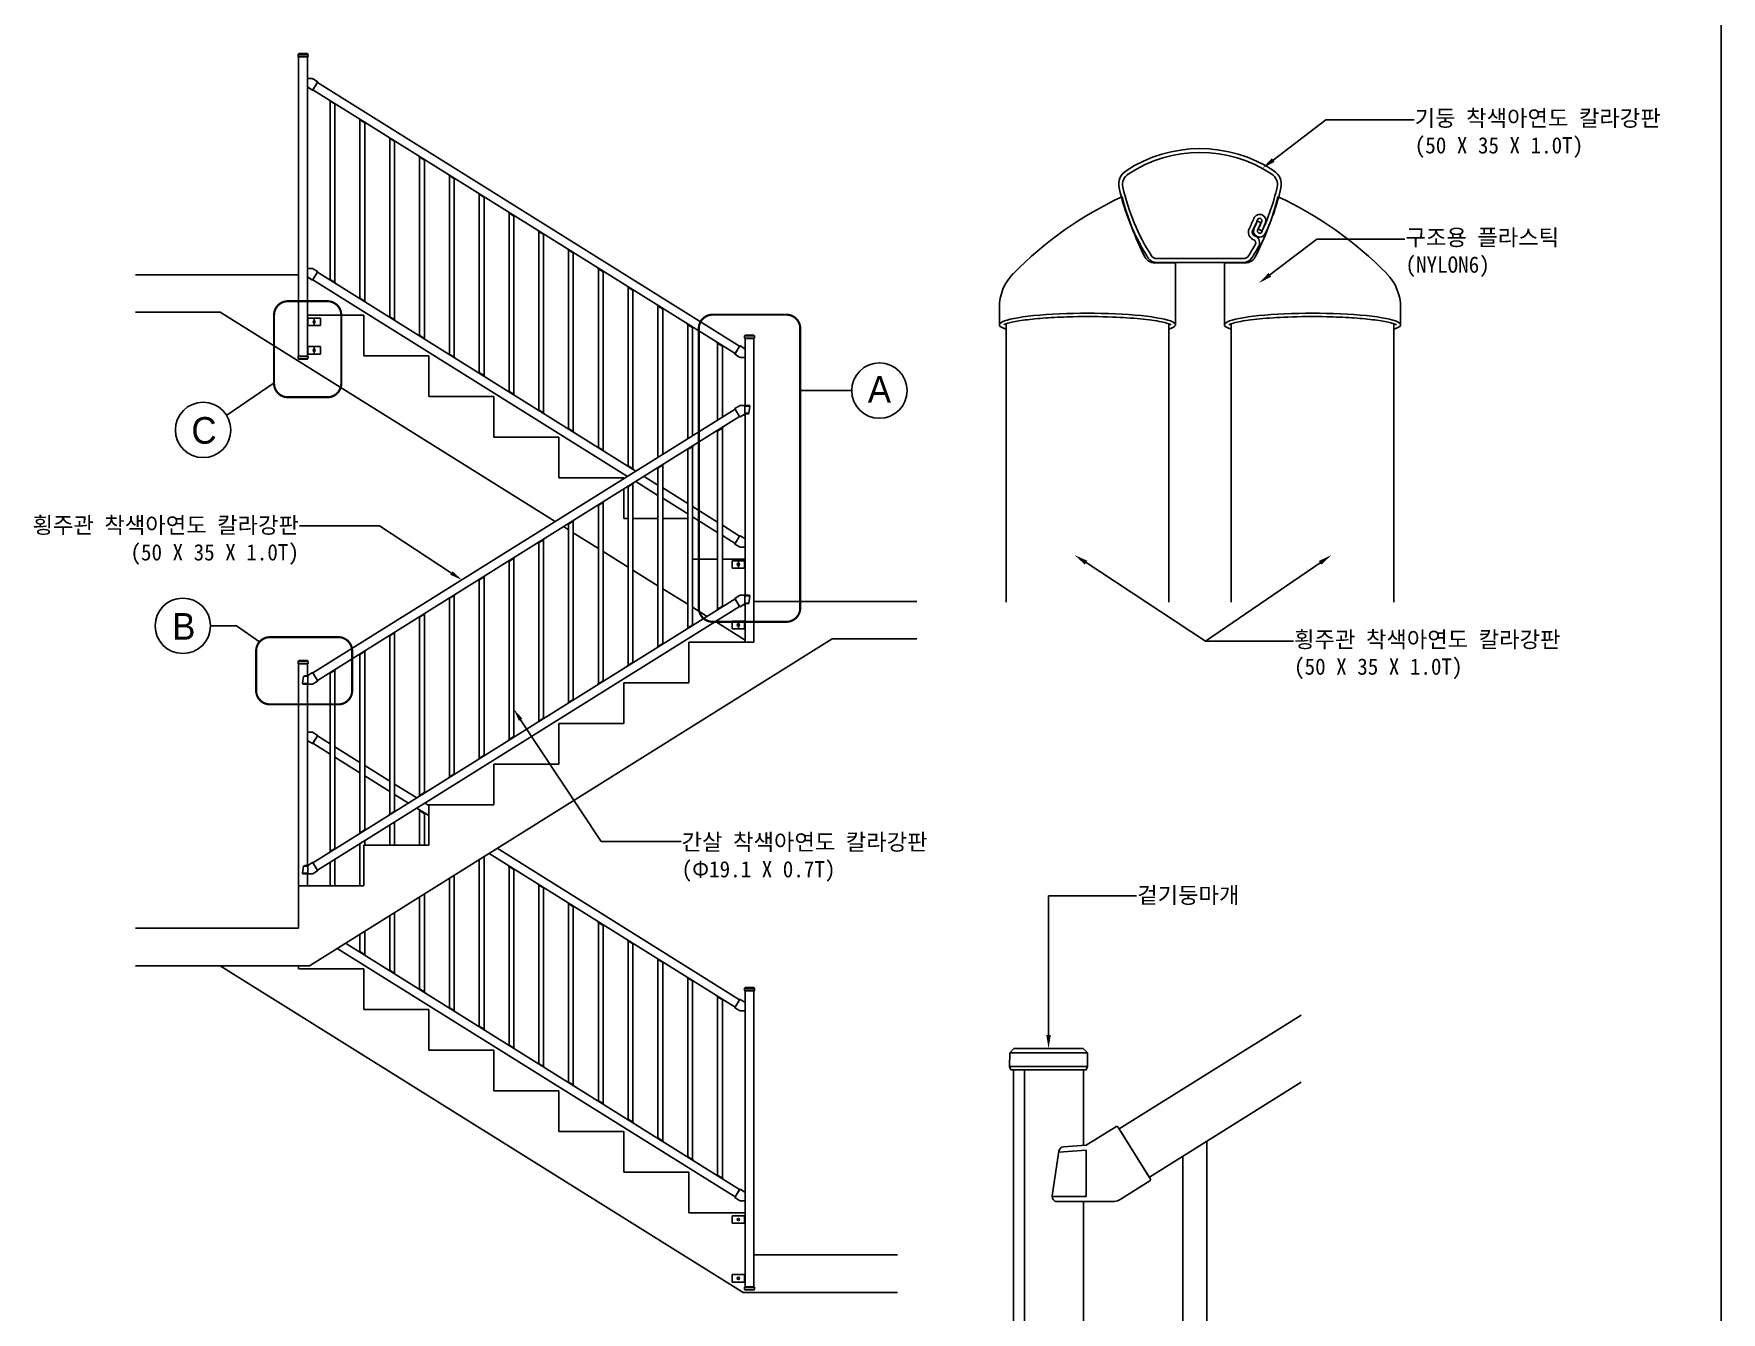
# Model space of a CAD drawing. Header units: millimetres. Extents: x 209 to 75467, y 6568 to 12199.
# Drawn here: x 71538 to 73091, y 7214 to 8391 of the extents above; entities that cross this region are included whole.
import ezdxf
from ezdxf.enums import TextEntityAlignment as Align

# ---------------------------------------------------------------- set-up
doc = ezdxf.new("R2010")
doc.units = ezdxf.units.MM
doc.header["$MEASUREMENT"] = 0
doc.linetypes.add('PHANTOM2', pattern=[1.25, 0.625, -0.125, 0.125, -0.125, 0.125, -0.125])
doc.layers.get('0').update_dxf_attribs({"linetype": 'CONTINUOUS'})
for name, color, linetype, lineweight in [('A-MKXS-LEAD', 7, 'CONTINUOUS', 25), ('A-MKXS-TEXT1', 3, 'CONTINUOUS', 25), ('A-XXXX-TABL', 7, 'CONTINUOUS', 25)]:
    doc.layers.add(name, color=color, linetype=linetype, lineweight=lineweight)
for name, color, linetype in [('DIM', 7, 'CONTINUOUS'), ('LAYER1', 7, 'CONTINUOUS'), ('Layer3', 3, 'CONTINUOUS'), ('LL', 6, 'CONTINUOUS')]:
    doc.layers.add(name, color=color, linetype=linetype)
doc.styles.add('돋움체', font='')
doc.styles.add('울릉도m', font='H2GTRM.TTF')
doc.styles.get('돋움체').set_extended_font_data('DotumChe')

msp = doc.modelspace()

# ---------------------------------------------------------------- linework, layer by layer
at = {"color": 153}
for p, q in [((71789.8, 8349.7), (71794.2, 8349.7)), ((71799.2, 8346.4), (71794.7, 8339.2)), ((71799.2, 8346.4), (71794.7, 8339.2)), ((71794.9, 8339.4), (71799.1, 8346.2)), ((71799.1, 8346.2), (71794.9, 8339.4)), ((71795, 8349.4), (71799.2, 8346.7)), ((71789.8, 8341.7), (71790.2, 8341.7)), ((71790.2, 8341.7), (71794.4, 8339.1)), ((71789.8, 8174.9), (71794.2, 8174.9)), ((71799.2, 8171.7), (71794.7, 8164.4)), ((71799.2, 8171.7), (71794.7, 8164.4)), ((71794.9, 8164.7), (71799.1, 8171.5)), ((71799.1, 8171.5), (71794.9, 8164.7)), ((71795, 8174.6), (71799.2, 8172)), ((72589.1, 8180.1), (72569.8, 8180.1)), ((72589.1, 8123.1), (72589.1, 8180.1)), ((72634, 8180.1), (72653.3, 8180.1)), ((72634, 8123.1), (72634, 8180.1)), ((71789.8, 8167), (71790.2, 8167)), ((71790.2, 8167), (71794.4, 8164.3)), ((72426.8, 8138.8), (72426.8, 8123.1)), ((72796.2, 8138.8), (72796.2, 8123.1)), ((72183.3, 8096.3), (72187.9, 8103.6)), ((72183.3, 8096.3), (72187.9, 8103.6)), ((72187.6, 8093.4), (72183.4, 8096)), ((72183.5, 8096.5), (72187.7, 8103.3)), ((72192.4, 8101), (72188.2, 8103.7)), ((72192.8, 8101), (72192.4, 8101)), ((72192.8, 8093.1), (72188.4, 8093.1)), ((72187.6, 8048.6), (72183.4, 8046)), ((72196.5, 8048.9), (72188.4, 8048.9)), ((72192.4, 8041.6), (72192.4, 8048.2)), ((72197.2, 8048.2), (72192.4, 8048.2)), ((72197.2, 8048.1), (72196.3, 8041.8)), ((72183.3, 8045.7), (72187.9, 8038.4)), ((72183.3, 8045.7), (72187.9, 8038.4)), ((72187.7, 8038.6), (72183.5, 8045.4)), ((72183.5, 8045.4), (72187.7, 8038.6)), ((72192.4, 8040.9), (72188.2, 8038.3)), ((72192.8, 8040.1), (72191.1, 8040.1)), ((72196.3, 8041.9), (72192.4, 8041.6)), ((72195.6, 8041.2), (72192.4, 8040.9)), ((72183.3, 7921.6), (72187.9, 7928.8)), ((72183.3, 7921.6), (72187.9, 7928.8)), ((72183.5, 7921.8), (72187.7, 7928.6)), ((72192.4, 7926.3), (72188.2, 7928.9)), ((72192.8, 7926.3), (72192.4, 7926.3)), ((72187.6, 7918.6), (72183.4, 7921.3)), ((72192.8, 7918.3), (72188.4, 7918.3)), ((72183.3, 7870.9), (72187.9, 7863.7)), ((72183.3, 7870.9), (72187.9, 7863.7)), ((72187.6, 7873.9), (72183.4, 7871.3)), ((72187.7, 7863.9), (72183.5, 7870.7)), ((72183.5, 7870.7), (72187.7, 7863.9)), ((72192.4, 7866.2), (72188.2, 7863.6)), ((72196.5, 7874.2), (72188.4, 7874.2)), ((72192.8, 7865.4), (72191.1, 7865.4)), ((72192.4, 7866.9), (72192.4, 7873.5)), ((72197.2, 7873.5), (72192.4, 7873.5)), ((72196.3, 7867.2), (72192.4, 7866.9)), ((72195.6, 7866.5), (72192.4, 7866.2)), ((72197.2, 7873.4), (72196.3, 7867)), ((71785.4, 7793.1), (71786.3, 7799.4)), ((71786.3, 7799.3), (71790.2, 7799.6)), ((71787, 7800), (71790.2, 7800.3)), ((71790.2, 7800.3), (71794.4, 7802.9)), ((71790.2, 7799.6), (71790.2, 7793)), ((71799.2, 7795.6), (71794.7, 7802.8)), ((71799.2, 7795.6), (71794.7, 7802.8)), ((71799.1, 7795.8), (71794.9, 7802.6)), ((71785.4, 7793), (71790.2, 7793)), ((71786.1, 7792.3), (71794.2, 7792.3)), ((71795, 7792.6), (71799.2, 7795.2)), ((71789.8, 7748.1), (71794.2, 7748.1)), ((71789.8, 7740.2), (71790.2, 7740.2)), ((71790.2, 7740.2), (71794.4, 7737.6)), ((71799.2, 7744.9), (71794.7, 7737.6)), ((71799.2, 7744.9), (71794.7, 7737.6)), ((71794.9, 7737.9), (71799.1, 7744.7)), ((71799.1, 7744.7), (71794.9, 7737.9)), ((71795, 7747.9), (71799.2, 7745.2)), ((71790.2, 7625.5), (71794.4, 7628.2)), ((71799.2, 7620.8), (71794.7, 7628.1)), ((71799.2, 7620.8), (71794.7, 7628.1)), ((71799.1, 7621.1), (71794.9, 7627.9)), ((71785.4, 7618.4), (71786.3, 7624.7)), ((71785.4, 7618.3), (71790.2, 7618.3)), ((71786.1, 7617.6), (71794.2, 7617.6)), ((71786.3, 7624.6), (71790.2, 7624.8)), ((71787, 7625.3), (71790.2, 7625.5)), ((71790.2, 7624.8), (71790.2, 7618.3)), ((71795, 7617.9), (71799.2, 7620.5)), ((72183.3, 7494.8), (72187.9, 7502)), ((72183.3, 7494.8), (72187.9, 7502)), ((72187.6, 7491.8), (72183.4, 7494.5)), ((72183.5, 7495), (72187.7, 7501.8)), ((72192.4, 7499.5), (72188.2, 7502.1)), ((72192.8, 7491.5), (72188.4, 7491.5)), ((72192.8, 7499.5), (72192.4, 7499.5)), ((72506.7, 7367.9), (72534.1, 7385)), ((72565.7, 7337.3), (72536.3, 7384.4)), ((72565.7, 7337.3), (72536.3, 7384.4)), ((72564.8, 7338.7), (72537.2, 7383)), ((72485.8, 7366.4), (72506.7, 7367.9)), ((72475.5, 7321.3), (72481.7, 7362.6)), ((72481.5, 7361.5), (72506.7, 7363.4)), ((72506.7, 7363.4), (72506.7, 7320.6)), ((72537.9, 7318), (72565.3, 7335.1)), ((72183.3, 7320.1), (72187.9, 7327.3)), ((72183.3, 7320.1), (72187.9, 7327.3)), ((72187.6, 7317.1), (72183.4, 7319.7)), ((72183.5, 7320.3), (72187.7, 7327.1)), ((72192.4, 7324.8), (72188.2, 7327.4)), ((72192.8, 7324.7), (72192.4, 7324.8)), ((72475.4, 7320.6), (72506.7, 7320.6)), ((72192.8, 7316.8), (72188.4, 7316.8)), ((72479.9, 7316.2), (72532.8, 7316.2))]:
    msp.add_line(p, q, dxfattribs=at)
at = {"color": 253}
for p, q in [((72433.2, 7867.8), (72433.2, 8124.1)), ((72582.9, 7867.8), (72582.9, 8124)), ((72640.1, 7867.8), (72640.1, 8124)), ((72790.1, 7867.8), (72790.1, 8124))]:
    msp.add_line(p, q, dxfattribs=at)
for points in [[(72664.3, 8218.5, -0.009674), (72661.3, 8211.9, 0.417838), (72664.1, 8204.3), (72664.1, 8204.3, 0.410599), (72671.6, 8207, 0.055861), (72686, 8249, 0.311158), (72679.6, 8264.8, 0.3), (72543.4, 8264.8, 0.311158), (72537, 8249, 0.088201), (72563.9, 8184.5, 0.25538), (72571.5, 8180.4), (72651.6, 8180.4, 0.25538), (72659.2, 8184.6, 0.015844), (72665.6, 8195.4, 0.43715), (72662.6, 8204.6), (72661.7, 8205, -0.421563), (72660, 8209.9, 0.014535), (72664.5, 8219.8, -0.423944), (72667.3, 8220.9, -0.404549), (72668.4, 8218.2, -0.010223), (72665.2, 8211, -0.010223)], [(72667.6, 8217.1, -0.009674), (72664.6, 8210.3, 0.417838), (72665.6, 8207.5, 0.410599), (72668.3, 8208.5, 0.055861), (72682.5, 8249.8, 0.311158), (72677.6, 8261.8, 0.3), (72545.4, 8261.8, 0.311158), (72540.5, 8249.8, 0.088201), (72566.9, 8186.5, 0.25538), (72571.5, 8184), (72651.6, 8184, 0.25538), (72656.1, 8186.5, 0.015844), (72662.5, 8197.2, 0.43715), (72661.1, 8201.3), (72660.2, 8201.7, -0.421563), (72656.8, 8211.4, 0.014535), (72661.2, 8221.2, -0.423944), (72668.8, 8224.2, -0.404549), (72671.7, 8216.8, -0.010223), (72668.5, 8209.5, -0.010223)]]:
    msp.add_lwpolyline(points, format="xyb")
at = {"linetype": 'PHANTOM2', "ltscale": 15, "const_width": 2}
for points in [[(71821, 8132), (71821, 8069.1, -0.414214), (71808.2, 8056.4), (71771.8, 8056.4, -0.414214), (71759.1, 8069.1), (71759.1, 8132, -0.414214), (71771.8, 8144.8), (71808.2, 8144.8, -0.414214)], [(72162.8, 7849.7), (72230.8, 7849.7, 0.414214), (72243.5, 7862.5), (72243.5, 8119.6, 0.414214), (72230.8, 8132.4), (72162.8, 8132.4, 0.414214), (72150.1, 8119.6), (72150.1, 7862.5, 0.414214)], [(71818.3, 7773.7), (71755.3, 7773.7, -0.414214), (71742.6, 7786.4), (71742.6, 7822.8, -0.414214), (71755.3, 7835.6), (71818.3, 7835.6, -0.414214), (71831, 7822.8), (71831, 7786.4, -0.414214)]]:
    msp.add_lwpolyline(points, format="xyb", close=True, dxfattribs=at)
at = {"color": 153}
for centre, radius, start, end in [((71793.5, 8346.4), 3.3, 62.6844, 77.2115), ((71799.1, 8346.6), 0.23, 328, 58), ((71794.5, 8339.3), 0.23, 238, 328), ((72685.7, 7928.7), 344.7, 115.0402, 135.5331), ((72793.8, 8305.3), 262, 194.1854, 207.1716), ((72429.3, 8305.3), 262, 332.8284, 345.8146), ((72537.4, 7928.7), 344.7, 44.4669, 64.9598), ((71793.5, 8171.7), 3.3, 62.6844, 77.2115), ((71799.1, 8171.8), 0.23, 328, 58), ((72569.8, 8190.3), 10.2, 207.1716, 270), ((72653.3, 8190.3), 10.2, 270, 332.8284), ((71794.5, 8164.5), 0.23, 238, 328), ((72471.7, 8138.8), 44.9, 135.5331, 180), ((72751.3, 8138.8), 44.9, 0, 44.4669), ((72183.5, 8096.2), 0.23, 148, 238), ((72188.1, 8103.5), 0.23, 58, 148), ((72189.1, 8096.3), 3.3, 242.6844, 257.2115), ((72189.1, 8045.7), 3.3, 102.7885, 117.3156), ((72196.5, 8048.2), 0.691, 351.478, 90), ((72183.5, 8045.8), 0.23, 122, 212), ((72188.1, 8038.5), 0.23, 212, 302), ((72195.6, 8041.9), 0.691, 274.2105, 351.478), ((72188.1, 7928.7), 0.23, 58, 148), ((72183.5, 7921.4), 0.23, 148, 238), ((72189.1, 7921.6), 3.3, 242.6844, 257.2115), ((72183.5, 7871.1), 0.23, 122, 212), ((72189.1, 7871), 3.3, 102.7885, 117.3156), ((72188.1, 7863.8), 0.23, 212, 302), ((72195.6, 7867.1), 0.691, 274.2105, 351.478), ((72196.5, 7873.5), 0.691, 351.478, 90), ((71787, 7799.3), 0.691, 94.2105, 171.478), ((71794.5, 7802.7), 0.23, 32, 122), ((71786.1, 7793), 0.691, 171.478, 270), ((71793.5, 7795.5), 3.3, 282.7885, 297.3156), ((71799.1, 7795.4), 0.23, 302, 32), ((71793.5, 7744.9), 3.3, 62.6844, 77.2115), ((71794.5, 7737.7), 0.23, 238, 328), ((71799.1, 7745), 0.23, 328, 58), ((71794.5, 7628), 0.23, 32, 122), ((71786.1, 7618.3), 0.691, 171.478, 270), ((71787, 7624.6), 0.691, 94.2105, 171.478), ((71793.5, 7620.8), 3.3, 282.7885, 297.3156), ((71799.1, 7620.7), 0.23, 302, 32), ((72183.5, 7494.7), 0.23, 148, 238), ((72189.1, 7494.8), 3.3, 242.6844, 257.2115), ((72188.1, 7501.9), 0.23, 58, 148), ((72534.9, 7383.8), 1.5, 32, 122), ((72486.1, 7361.9), 4.49, 94.2105, 171.478), ((72564.5, 7336.4), 1.5, 302, 32), ((72183.5, 7319.9), 0.23, 148, 238), ((72189.1, 7320), 3.3, 242.6844, 257.2115), ((72188.1, 7327.2), 0.23, 58, 148), ((72479.9, 7320.6), 4.49, 171.478, 270), ((72528.1, 7337.1), 21.5, 282.7885, 297.3156)]:
    msp.add_arc(centre, radius, start, end, dxfattribs=at)
at = {"color": 153, "extrusion": (0, 0, -1)}
msp.add_ellipse((72507.9, 8123.1), major_axis=(-81.1, 0), ratio=0.130333, start_param=5.891729, end_param=9.816235, dxfattribs=at)
at = {"color": 153}
msp.add_ellipse((72715.1, 8123.1), major_axis=(81.1, 0), ratio=0.130333, start_param=5.891729, end_param=9.816235, dxfattribs=at)
for points in [[(72430.8, 8123.1), (72431.5, 8123.4), (72432.5, 8123.8), (72435, 8124.6), (72436.5, 8125), (72442.1, 8126.3), (72447, 8127.1), (72458.5, 8128.5), (72465, 8129.1), (72479.2, 8130), (72486.8, 8130.3), (72506.7, 8130.8), (72519.2, 8130.7), (72540.1, 8129.9), (72548.8, 8129.3), (72564.1, 8127.8), (72570.7, 8126.9), (72578.3, 8125.3), (72580.4, 8124.8), (72583.3, 8123.9), (72584.4, 8123.4), (72585.1, 8123.1)], [(72792.3, 8123.1), (72791.5, 8123.4), (72790.5, 8123.8), (72788, 8124.6), (72786.5, 8125), (72781, 8126.3), (72776, 8127.1), (72764.6, 8128.5), (72758, 8129.1), (72743.8, 8130), (72736.2, 8130.3), (72716.4, 8130.8), (72703.9, 8130.7), (72683, 8129.9), (72674.2, 8129.3), (72658.9, 8127.8), (72652.3, 8126.9), (72644.8, 8125.3), (72642.7, 8124.8), (72639.7, 8123.9), (72638.7, 8123.4), (72638, 8123.1)]]:
    msp.add_open_spline(points, degree=3, knots=[0.2563, 0.2563, 0.2563, 0.2563, 0.389066, 0.389066, 0.521832, 0.521832, 0.816308, 0.816308, 1.110783, 1.110783, 1.405259, 1.405259, 1.858432, 1.858432, 2.216388, 2.216388, 2.574344, 2.574344, 2.75057, 2.75057, 2.885293, 2.885293, 2.885293, 2.885293], dxfattribs=at)
at = {"layer": 'A-MKXS-LEAD'}
for p, q in [((72727.5, 8311.6), (72808.7, 8311.6)), ((72719.1, 8201.9), (72800.2, 8201.9)), ((71759.1, 8069.8), (71715.5, 8039.8)), ((72243.5, 8062.5), (72290.9, 8062.5)), ((71856.3, 7937.9), (71782.5, 7937.9)), ((71724.6, 7846), (71700.7, 7846)), ((71745.7, 7831.2), (71724.6, 7846)), ((72616.5, 7831.9), (72697.6, 7831.9)), ((72060.1, 7647.4), (72133.9, 7647.4)), ((72472.1, 7597.5), (72553.2, 7597.5))]:
    msp.add_line(p, q, dxfattribs=at)
for points in [[(72678.9, 8274.7), (72727.5, 8311.6)], [(72675.8, 8169), (72719.1, 8201.9)], [(71922.4, 7894.6), (71856.3, 7937.9)], [(72506.7, 7904.2), (72616.5, 7831.9)], [(72722, 7904), (72616.5, 7831.9)], [(71986.1, 7759.6), (72060.1, 7647.4)], [(72472.1, 7469.5), (72472.1, 7597.5)]]:
    msp.add_lwpolyline(points, dxfattribs=at)
for centre in [(72316.4, 8062.5), (71693.8, 8026.3), (71675.1, 7846)]:
    msp.add_circle(centre, 25.5, dxfattribs=at)
for points in [[(72680.2, 8273), (72668.8, 8267.1), (72677.7, 8276.4)], [(72677.1, 8167.4), (72665.7, 8161.4), (72674.6, 8170.7)], [(72505.5, 7902.4), (72496.1, 7911.1), (72507.8, 7905.9)], [(72720.9, 7905.7), (72732.5, 7911.1), (72723.2, 7902.3)], [(71923.4, 7896.2), (71932, 7888.3), (71921.3, 7893)], [(71984.5, 7758.5), (71979.8, 7769.2), (71987.7, 7760.7)], [(72474.2, 7469.5), (72472.1, 7456.9), (72470, 7469.5)]]:
    msp.add_solid(points, dxfattribs=at)
at = {"layer": 'A-XXXX-TABL'}
msp.add_line((73091.4, 6571.8), (73091.4, 8409.2), dxfattribs=at)
at = {"layer": 'DIM'}
for p, q in [((71781.7, 8131.8), (71781.7, 8169.2)), ((72200.9, 7831.1), (72200.9, 7868.5)), ((71781.7, 7533.2), (71781.7, 7530.3))]:
    msp.add_line(p, q, dxfattribs=at)
at = {"layer": 'LAYER1', "color": 23}
for p, q in [((71781.8, 8372.7), (71781.2, 8372.1)), ((71781.2, 8370.2), (71781.2, 8372.1)), ((71790.3, 8372.1), (71781.2, 8372.1)), ((71790.4, 8370.2), (71781.2, 8370.2)), ((71781.4, 8369.7), (71781.2, 8370.2)), ((71790.2, 8369.7), (71781.4, 8369.7)), ((71789.8, 8372.7), (71781.8, 8372.7)), ((71789.8, 8372.7), (71790.3, 8372.1)), ((71790.2, 8369.7), (71790.4, 8370.2)), ((71790.4, 8370.2), (71790.3, 8372.1)), ((72192.2, 8110.9), (72192.3, 8112.8)), ((72192.2, 8110.9), (72201.4, 8110.9)), ((72192.4, 8110.4), (72192.2, 8110.9)), ((72192.8, 8113.4), (72192.3, 8112.8)), ((72192.3, 8112.8), (72201.4, 8112.8)), ((72192.4, 8110.4), (72201.2, 8110.4)), ((72192.8, 8113.4), (72200.8, 8113.4)), ((72200.8, 8113.4), (72201.4, 8112.8)), ((72201.2, 8110.4), (72201.4, 8110.9)), ((72201.4, 8110.9), (72201.4, 8112.8)), ((71781.4, 8094.3), (71781.2, 8093.8)), ((71790.4, 8093.8), (71781.2, 8093.8)), ((71781.2, 8093.8), (71781.2, 8091.8)), ((71790.2, 8094.3), (71781.4, 8094.3)), ((71790.2, 8094.3), (71790.4, 8093.8)), ((71790.4, 8093.8), (71790.3, 8091.8)), ((71790.3, 8091.8), (71781.2, 8091.8)), ((71781.8, 8091.3), (71781.2, 8091.8)), ((71789.8, 8091.3), (71781.8, 8091.3)), ((71789.8, 8091.3), (71790.3, 8091.8)), ((71781.8, 7814), (71781.2, 7813.4)), ((71781.2, 7811.4), (71781.2, 7813.4)), ((71781.2, 7813.4), (71790.3, 7813.4)), ((71781.2, 7811.4), (71790.4, 7811.4)), ((71781.4, 7811), (71781.2, 7811.4)), ((71781.4, 7811), (71790.2, 7811)), ((71781.8, 7814), (71789.8, 7814)), ((71789.8, 7814), (71790.3, 7813.4)), ((71790.2, 7811), (71790.4, 7811.4)), ((71790.4, 7811.4), (71790.3, 7813.4)), ((72192.2, 7510.7), (72192.3, 7512.6)), ((72192.2, 7510.7), (72201.4, 7510.7)), ((72192.4, 7510.2), (72192.2, 7510.7)), ((72192.8, 7513.2), (72192.3, 7512.6)), ((72192.3, 7512.6), (72201.4, 7512.6)), ((72192.4, 7510.2), (72201.2, 7510.2)), ((72192.8, 7513.2), (72200.8, 7513.2)), ((72200.8, 7513.2), (72201.4, 7512.6)), ((72201.2, 7510.2), (72201.4, 7510.7)), ((72201.4, 7510.7), (72201.4, 7512.6)), ((72440.1, 7456.9), (72436.3, 7453.1)), ((72440.1, 7456.9), (72504.1, 7456.9)), ((72504.1, 7456.9), (72507.8, 7453.1)), ((72436.2, 7440.4), (72436.3, 7453.1)), ((72436.3, 7453.1), (72507.8, 7453.1)), ((72507.9, 7440.4), (72507.8, 7453.1)), ((72436.2, 7440.4), (72507.9, 7440.4)), ((72437.5, 7437.4), (72436.2, 7440.4)), ((72437.5, 7437.4), (72506.6, 7437.4)), ((72506.6, 7437.4), (72507.9, 7440.4)), ((72192.4, 7237.7), (72192.2, 7237.3)), ((72201.4, 7237.3), (72192.2, 7237.3)), ((72192.2, 7237.3), (72192.3, 7235.3)), ((72201.4, 7235.3), (72192.3, 7235.3)), ((72192.8, 7234.7), (72192.3, 7235.3)), ((72201.2, 7237.7), (72192.4, 7237.7)), ((72200.8, 7234.7), (72192.8, 7234.7)), ((72200.8, 7234.7), (72201.4, 7235.3)), ((72201.2, 7237.7), (72201.4, 7237.3)), ((72201.4, 7237.3), (72201.4, 7235.3))]:
    msp.add_line(p, q, dxfattribs=at)
at = {"layer": 'Layer3'}
for p, q in [((72667.6, 8217.1), (72664.3, 8218.5)), ((72668.5, 8209.5), (72665.2, 8211))]:
    msp.add_line(p, q, dxfattribs=at)
at = {"layer": 'LL', "color": 7}
for p, q in [((71781.7, 8369.7), (71781.7, 8094.3)), ((71789.8, 8369.7), (71789.8, 8094.3)), ((71799.1, 8346.2), (72187.7, 8103.4)), ((71794.9, 8339.4), (72183.5, 8096.6)), ((71810.8, 8328.9), (71810.8, 8164.7)), ((71815.2, 8326.1), (71815.2, 8162)), ((71838.2, 8311.7), (71838.2, 8147.6)), ((71842.6, 8309), (71842.6, 8144.8)), ((71865.7, 8294.6), (71865.7, 8130.4)), ((71870.1, 8291.9), (71870.1, 8127.7)), ((71893.1, 8277.5), (71893.1, 8113.3)), ((71897.5, 8274.7), (71897.5, 8110.5)), ((71920.5, 8260.3), (71920.5, 8096.1)), ((71924.9, 8257.6), (71924.9, 8093.4)), ((71948, 8243.2), (71948, 8079)), ((71952.4, 8240.4), (71952.4, 8076.3)), ((71975.4, 8226), (71975.4, 8061.9)), ((71979.8, 8223.3), (71979.8, 8059.1)), ((72002.8, 8208.9), (72002.8, 8044.7)), ((72007.2, 8206.2), (72007.2, 8042)), ((72030.2, 8191.8), (72030.2, 8027.6)), ((72034.6, 8189), (72034.6, 8024.8)), ((71799.1, 8171.5), (72092.1, 7988.4)), ((72057.7, 8174.6), (72057.7, 8010.5)), ((72062.1, 8171.9), (72062.1, 8007.7)), ((71794.8, 8164.6), (72084.5, 7983.6)), ((72085.1, 8157.5), (72085.1, 7993.3)), ((72089.5, 8154.7), (72089.5, 7990.6)), ((72112.5, 8140.4), (72112.5, 8001.1)), ((72116.9, 8137.6), (72116.9, 8003.9)), ((72140, 8123.2), (72140, 8018.3)), ((72144.4, 8120.5), (72144.4, 8021)), ((72192.8, 8110.4), (72192.8, 8048.9)), ((72200.9, 8110.4), (72200.9, 7831.1)), ((72167.4, 8106.1), (72167.4, 8035.4)), ((72171.8, 8103.3), (72171.8, 8038.1)), ((72183.5, 8045.4), (71794.8, 7802.6)), ((72187.7, 8038.6), (71799.1, 7795.8)), ((72192.8, 8041), (72192.8, 7874.2)), ((72167.4, 8025.9), (72167.4, 7941.9)), ((72167.4, 8025.4), (72167.4, 7861.2)), ((72171.8, 8028.7), (72171.8, 7939.1)), ((72171.8, 8028.1), (72171.8, 7863.9)), ((72139.9, 8008.2), (72139.9, 7844.1)), ((72140, 8008.8), (72140, 7959)), ((72144.3, 8011), (72144.3, 7846.8)), ((72144.4, 8011.5), (72144.4, 7956.3)), ((72112.5, 7991.6), (72112.5, 7976.2)), ((72112.5, 7991.1), (72112.5, 7826.9)), ((72116.9, 7994.4), (72116.9, 7973.4)), ((72116.9, 7993.8), (72116.9, 7829.7)), ((72085.1, 7974), (72085.1, 7809.8)), ((72089.5, 7976.7), (72089.5, 7812.5)), ((72092.1, 7978.9), (72112.5, 7966.1)), ((72099.7, 7983.6), (72112.5, 7975.6)), ((72116.9, 7972.9), (72139.9, 7958.5)), ((72057.7, 7956.8), (72057.7, 7792.6)), ((72062.1, 7959.6), (72062.1, 7795.4)), ((72116.9, 7963.4), (72139.9, 7949)), ((72144.3, 7955.8), (72167.4, 7941.4)), ((72030.2, 7939.7), (72030.2, 7775.5)), ((72034.6, 7942.4), (72034.6, 7778.3)), ((72144.3, 7946.2), (72167.4, 7931.9)), ((72171.8, 7938.6), (72187.7, 7928.6)), ((72007.2, 7925.3), (72007.2, 7761.1)), ((72171.8, 7929.1), (72183.5, 7921.8)), ((71979.8, 7908.2), (71979.8, 7744)), ((72002.8, 7922.5), (72002.8, 7758.4)), ((71975.4, 7905.4), (71975.4, 7741.2)), ((71948, 7888.3), (71948, 7724.1)), ((71952.4, 7891), (71952.4, 7726.8)), ((72183.5, 7870.7), (71794.8, 7627.9)), ((72187.7, 7863.9), (71799.1, 7621)), ((71920.5, 7871.1), (71920.5, 7706.9)), ((71924.9, 7873.9), (71924.9, 7709.7)), ((72192.8, 7866.2), (72192.8, 7831.1)), ((71893.1, 7854), (71893.1, 7689.8)), ((71897.5, 7856.7), (71897.5, 7692.6)), ((71865.7, 7836.8), (71865.7, 7672.7)), ((71870.1, 7839.6), (71870.1, 7675.4)), ((71838.2, 7819.7), (71838.2, 7655.5)), ((71842.6, 7822.5), (71842.6, 7658.3)), ((71781.7, 7811), (71781.7, 7567.7)), ((71789.8, 7811), (71789.8, 7800.2)), ((71810.8, 7802.6), (71810.8, 7638.4)), ((71815.2, 7805.3), (71815.2, 7641.1)), ((71789.8, 7792.3), (71789.8, 7625.5)), ((71794.9, 7737.9), (71810.8, 7727.9)), ((71799.1, 7744.7), (71810.8, 7737.4)), ((71810.8, 7727.4), (71810.8, 7637.9)), ((71815.2, 7734.6), (71838.2, 7720.2)), ((71815.2, 7725.2), (71838.2, 7710.8)), ((71815.2, 7724.6), (71815.2, 7640.6)), ((71838.2, 7710.2), (71838.2, 7655)), ((71842.6, 7717.5), (71865.7, 7703.1)), ((71842.6, 7708), (71865.7, 7693.6)), ((71842.6, 7707.5), (71842.6, 7657.7)), ((71865.7, 7693.1), (71865.7, 7672.1)), ((71870.1, 7700.4), (71890.5, 7687.6)), ((71870.1, 7690.9), (71882.9, 7682.9)), ((71870.1, 7690.3), (71870.1, 7674.9)), ((71890.5, 7678.1), (71901.5, 7671.3)), ((71893.1, 7675.9), (71893.1, 7644)), ((71898.1, 7682.9), (71901.5, 7680.7)), ((71865.7, 7662.6), (71865.7, 7644)), ((71870.1, 7665.4), (71870.1, 7644)), ((71897.5, 7673.2), (71897.5, 7644)), ((71838.2, 7645.5), (71838.2, 7606.6)), ((71842.6, 7648.2), (71842.6, 7644)), ((71810.8, 7628.3), (71810.8, 7606.6)), ((71815.2, 7631.1), (71815.2, 7606.6)), ((71948, 7630.9), (71948, 7477.5)), ((71952.4, 7633.6), (71952.4, 7474.7)), ((71957.1, 7636.5), (72183.5, 7495)), ((71964.6, 7641.3), (72187.7, 7501.8)), ((71789.8, 7617.6), (71789.8, 7606.6)), ((71920.5, 7613.7), (71920.5, 7494.6)), ((71924.9, 7616.5), (71924.9, 7491.9)), ((71975.4, 7624.5), (71975.4, 7460.4)), ((71979.8, 7621.8), (71979.8, 7457.6)), ((71897.5, 7599.3), (71897.5, 7509)), ((72002.8, 7607.4), (72002.8, 7443.2)), ((72007.2, 7604.6), (72007.2, 7440.5)), ((71870.1, 7582.2), (71870.1, 7526.2)), ((71893.1, 7596.6), (71893.1, 7511.8)), ((72030.2, 7590.3), (72030.2, 7426.1)), ((72034.6, 7587.5), (72034.6, 7423.3)), ((71865.7, 7579.4), (71865.7, 7528.9)), ((72057.7, 7573.1), (72057.7, 7408.9)), ((72062.1, 7570.4), (72062.1, 7406.2)), ((71824.8, 7553.9), (72187.7, 7327.1)), ((71838.2, 7562.3), (71838.2, 7546)), ((71842.6, 7565), (71842.6, 7543.3)), ((72085.1, 7556), (72085.1, 7391.8)), ((72089.5, 7553.2), (72089.5, 7389)), ((71817.2, 7549.1), (72183.5, 7320.3)), ((72112.5, 7538.8), (72112.5, 7374.7)), ((72116.9, 7536.1), (72116.9, 7371.9)), ((72140, 7521.7), (72140, 7357.5)), ((72144.4, 7518.9), (72144.4, 7354.8)), ((72167.4, 7504.6), (72167.4, 7340.4)), ((72192.8, 7237.7), (72192.8, 7510.2)), ((72200.9, 7510.2), (72200.9, 7237.7)), ((72171.8, 7501.8), (72171.8, 7337.6)), ((72704.6, 7487.7), (72537.1, 7383.1)), ((72439.9, 7437.4), (72439.9, 6984.2)), ((72449.9, 7437.4), (72449.9, 6984.2)), ((72504.2, 7437.4), (72504.2, 7367.7)), ((72704.6, 7426), (72564.9, 7338.7)), ((72617.7, 6984.2), (72617.7, 7371.7)), ((72595.8, 6984.2), (72595.8, 7358)), ((72504.2, 7316.2), (72504.2, 6984.2))]:
    msp.add_line(p, q, dxfattribs=at)
at = {"layer": 'LL', "color": 3}
for p, q in [((71810.4, 8329.7), (71810.4, 8329.3)), ((71810.5, 8329.1), (71815.3, 8326.1)), ((71815.7, 8326.4), (71815.7, 8326.3)), ((71837.8, 8312.6), (71837.8, 8312.2)), ((71837.9, 8312), (71842.8, 8308.9)), ((71843.1, 8309.2), (71843.1, 8309.1)), ((71865.2, 8295.4), (71865.2, 8295)), ((71865.3, 8294.8), (71870.2, 8291.8)), ((71870.5, 8292.1), (71870.5, 8292)), ((71892.6, 8278.3), (71892.6, 8277.9)), ((71892.8, 8277.7), (71897.6, 8274.6)), ((71898, 8275), (71898, 8274.8)), ((71920.1, 8261.2), (71920.1, 8260.7)), ((71920.2, 8260.5), (71925, 8257.5)), ((71925.4, 8257.8), (71925.4, 8257.7)), ((71947.5, 8244), (71947.5, 8243.6)), ((71947.6, 8243.4), (71952.5, 8240.4)), ((71952.8, 8240.7), (71952.8, 8240.6)), ((71974.9, 8226.9), (71974.9, 8226.5)), ((71975, 8226.3), (71979.9, 8223.2)), ((71980.2, 8223.6), (71980.2, 8223.4)), ((72002.4, 8209.7), (72002.4, 8209.3)), ((72002.5, 8209.1), (72007.3, 8206.1)), ((72007.7, 8206.4), (72007.7, 8206.3)), ((72029.8, 8192.6), (72029.8, 8192.2)), ((72029.9, 8192), (72034.8, 8189)), ((72035.1, 8189.3), (72035.1, 8189.1)), ((72057.2, 8175.5), (72057.2, 8175)), ((72057.3, 8174.9), (72062.2, 8171.8)), ((72062.5, 8172.1), (72062.5, 8172)), ((71810.4, 8164.6), (71810.4, 8164.4)), ((71810.7, 8164.8), (71815.6, 8161.7)), ((71815.7, 8161.5), (71815.7, 8161.1)), ((72084.6, 8158.3), (72084.6, 8157.9)), ((72084.7, 8157.7), (72089.6, 8154.7)), ((71837.8, 8147.4), (71837.8, 8147.3)), ((71838.1, 8147.6), (71843, 8144.6)), ((71843.1, 8144.4), (71843.1, 8144)), ((72090, 8155), (72090, 8154.9)), ((72112.1, 8141.2), (72112.1, 8140.8)), ((72112.2, 8140.6), (72117, 8137.5)), ((71865.2, 8130.3), (71865.2, 8130.2)), ((71865.6, 8130.5), (71870.4, 8127.5)), ((71870.5, 8127.3), (71870.5, 8126.8)), ((72117.4, 8137.9), (72117.4, 8137.7)), ((71892.6, 8113.2), (71892.6, 8113)), ((71893, 8113.4), (71897.9, 8110.3)), ((71898, 8110.1), (71898, 8109.7)), ((72139.5, 8124), (72139.5, 8123.6)), ((72139.6, 8123.4), (72144.5, 8120.4)), ((72144.8, 8120.7), (72144.8, 8120.6)), ((71920.1, 8096), (71920.1, 8095.9)), ((71920.4, 8096.2), (71925.3, 8093.2)), ((72166.9, 8106.9), (72166.9, 8106.5)), ((72167, 8106.3), (72171.9, 8103.3)), ((72172.2, 8103.6), (72172.2, 8103.5)), ((71925.4, 8093), (71925.4, 8092.6)), ((71947.5, 8078.9), (71947.5, 8078.8)), ((71947.9, 8079.1), (71952.7, 8076)), ((71952.8, 8075.8), (71952.8, 8075.4)), ((71974.9, 8061.7), (71974.9, 8061.6)), ((71975.3, 8061.9), (71980.1, 8058.9)), ((71980.2, 8058.7), (71980.2, 8058.3)), ((72002.4, 8044.6), (72002.4, 8044.5)), ((72002.7, 8044.8), (72007.6, 8041.8)), ((72007.7, 8041.6), (72007.7, 8041.2)), ((72029.8, 8027.5), (72029.8, 8027.3)), ((72030.1, 8027.7), (72035, 8024.6)), ((72035.1, 8024.4), (72035.1, 8024)), ((72166.9, 8025.6), (72166.9, 8025.5)), ((72172.1, 8028.3), (72167.3, 8025.3)), ((72172.2, 8029), (72172.2, 8028.5)), ((72057.2, 8010.3), (72057.2, 8010.2)), ((72057.6, 8010.5), (72062.4, 8007.5)), ((72062.5, 8007.3), (72062.5, 8006.9)), ((72139.5, 8008.5), (72139.5, 8008.4)), ((72144.7, 8011.2), (72139.8, 8008.2)), ((72144.8, 8011.8), (72144.8, 8011.4)), ((72084.6, 7993.2), (72084.6, 7993.1)), ((72085, 7993.4), (72089.9, 7990.3)), ((72090, 7990.2), (72090, 7989.7)), ((72112.1, 7991.4), (72112.1, 7991.2)), ((72117.3, 7994.1), (72112.4, 7991)), ((72117.4, 7994.7), (72117.4, 7994.3)), ((72084.6, 7974.2), (72084.6, 7974.1)), ((72089.8, 7976.9), (72085, 7973.9)), ((72090, 7977.5), (72090, 7977.1)), ((72112.1, 7976), (72112.1, 7975.9)), ((72112.4, 7976.2), (72112.5, 7976.2)), ((72116.9, 7973.4), (72117.3, 7973.2)), ((72117.4, 7973), (72117.4, 7972.6)), ((72057.2, 7957.1), (72057.2, 7956.9)), ((72062.4, 7959.8), (72057.6, 7956.8)), ((72062.5, 7960.4), (72062.5, 7960)), ((72139.5, 7958.9), (72139.5, 7958.8)), ((72139.8, 7959.1), (72139.9, 7959)), ((72144.3, 7956.3), (72144.7, 7956.1)), ((72144.8, 7955.9), (72144.8, 7955.5)), ((72029.8, 7939.9), (72029.8, 7939.8)), ((72035, 7942.6), (72030.1, 7939.6)), ((72035.1, 7943.3), (72035.1, 7942.8)), ((72166.9, 7941.8), (72166.9, 7941.6)), ((72167.3, 7942), (72167.4, 7941.9)), ((72171.8, 7939.2), (72172.1, 7938.9)), ((72172.2, 7938.7), (72172.2, 7938.3)), ((72007.6, 7925.5), (72002.7, 7922.5)), ((72007.7, 7926.1), (72007.7, 7925.7)), ((71980.1, 7908.4), (71975.3, 7905.3)), ((71980.2, 7909), (71980.2, 7908.6)), ((72002.3, 7922.8), (72002.3, 7922.7)), ((71952.8, 7891.8), (71952.8, 7891.4)), ((71974.9, 7905.7), (71974.9, 7905.5)), ((71947.5, 7888.5), (71947.5, 7888.4)), ((71952.7, 7891.2), (71947.8, 7888.2)), ((71920.1, 7871.4), (71920.1, 7871.3)), ((71925.3, 7874.1), (71920.4, 7871.1)), ((71925.4, 7874.7), (71925.4, 7874.3)), ((72166.9, 7860.8), (72166.9, 7860.4)), ((72171.9, 7864), (72167, 7861)), ((72172.2, 7863.8), (72172.2, 7863.7)), ((71892.6, 7854.2), (71892.6, 7854.1)), ((71897.8, 7857), (71893, 7853.9)), ((71898, 7857.6), (71898, 7857.1)), ((72144.5, 7846.9), (72139.6, 7843.8)), ((72144.8, 7846.7), (72144.8, 7846.6)), ((71865.2, 7837.1), (71865.2, 7837)), ((71870.4, 7839.8), (71865.6, 7836.8)), ((71870.5, 7840.4), (71870.5, 7840)), ((72117, 7829.7), (72112.2, 7826.7)), ((72139.5, 7843.6), (72139.5, 7843.2)), ((71837.8, 7820), (71837.8, 7819.8)), ((71843, 7822.7), (71838.1, 7819.6)), ((71843.1, 7823.3), (71843.1, 7822.9)), ((72112.1, 7826.5), (72112.1, 7826.1)), ((72117.4, 7829.5), (72117.4, 7829.4)), ((71810.4, 7802.8), (71810.4, 7802.7)), ((71815.6, 7805.5), (71810.7, 7802.5)), ((71815.7, 7806.1), (71815.7, 7805.7)), ((72084.6, 7809.4), (72084.6, 7808.9)), ((72089.6, 7812.6), (72084.7, 7809.6)), ((72090, 7812.4), (72090, 7812.3)), ((72057.2, 7792.2), (72057.2, 7791.8)), ((72062.2, 7795.5), (72057.3, 7792.4)), ((72062.5, 7795.3), (72062.5, 7795.1)), ((72029.8, 7775.1), (72029.8, 7774.7)), ((72034.7, 7778.3), (72029.9, 7775.3)), ((72035.1, 7778.1), (72035.1, 7778)), ((72002.3, 7757.9), (72002.3, 7757.5)), ((72007.3, 7761.2), (72002.5, 7758.1)), ((72007.7, 7761), (72007.7, 7760.9)), ((71974.9, 7740.8), (71974.9, 7740.4)), ((71979.9, 7744), (71975, 7741)), ((71980.2, 7743.8), (71980.2, 7743.7)), ((71810.4, 7728.2), (71810.4, 7727.8)), ((71810.5, 7727.6), (71810.8, 7727.4)), ((71815.2, 7724.6), (71815.3, 7724.5)), ((71815.7, 7724.9), (71815.7, 7724.7)), ((71947.5, 7723.7), (71947.5, 7723.3)), ((71952.5, 7726.9), (71947.6, 7723.9)), ((71952.8, 7726.7), (71952.8, 7726.6)), ((71837.8, 7711.1), (71837.8, 7710.6)), ((71837.9, 7710.4), (71838.2, 7710.2)), ((71842.6, 7707.5), (71842.8, 7707.4)), ((71843.1, 7707.7), (71843.1, 7707.6)), ((71920.1, 7706.5), (71920.1, 7706.1)), ((71925, 7709.8), (71920.2, 7706.7)), ((71925.4, 7709.6), (71925.4, 7709.4)), ((71865.2, 7693.9), (71865.2, 7693.5)), ((71865.3, 7693.3), (71865.7, 7693.1)), ((71870.1, 7690.3), (71870.2, 7690.3)), ((71870.5, 7690.6), (71870.5, 7690.5)), ((71897.6, 7692.6), (71892.7, 7689.6)), ((71898, 7692.4), (71898, 7692.3)), ((71870.2, 7675.5), (71865.3, 7672.4)), ((71870.5, 7675.3), (71870.5, 7675.2)), ((71892.6, 7689.4), (71892.6, 7689)), ((71892.6, 7676.8), (71892.6, 7676.4)), ((71892.8, 7676.2), (71897.6, 7673.1)), ((71865.2, 7672.3), (71865.2, 7671.8)), ((71898, 7673.5), (71898, 7673.3)), ((71837.8, 7655.1), (71837.8, 7654.7)), ((71842.7, 7658.3), (71837.9, 7655.3)), ((71843.1, 7658.2), (71843.1, 7658)), ((71810.4, 7638), (71810.4, 7637.6)), ((71815.3, 7641.2), (71810.5, 7638.2)), ((71815.7, 7641), (71815.7, 7640.9)), ((71974.9, 7625.4), (71974.9, 7624.9)), ((71975, 7624.8), (71979.9, 7621.7)), ((71980.2, 7622), (71980.2, 7621.9)), ((72002.4, 7608.2), (72002.4, 7607.8)), ((72002.5, 7607.6), (72007.3, 7604.6)), ((72007.7, 7604.9), (72007.7, 7604.8)), ((72029.8, 7591.1), (72029.8, 7590.7)), ((72029.9, 7590.5), (72034.8, 7587.4)), ((72035.1, 7587.8), (72035.1, 7587.6)), ((72057.2, 7573.9), (72057.2, 7573.5)), ((72057.3, 7573.3), (72062.2, 7570.3)), ((72062.5, 7570.6), (72062.5, 7570.5)), ((72084.6, 7556.8), (72084.6, 7556.4)), ((72084.7, 7556.2), (72089.6, 7553.2)), ((72090, 7553.5), (72090, 7553.4)), ((71837.8, 7545.9), (71837.8, 7545.8)), ((71838.1, 7546.1), (71843, 7543.1)), ((71843.1, 7542.9), (71843.1, 7542.5)), ((72112.1, 7539.7), (72112.1, 7539.3)), ((72112.2, 7539.1), (72117, 7536)), ((72117.4, 7536.3), (72117.4, 7536.2)), ((71865.2, 7528.8), (71865.2, 7528.7)), ((71865.6, 7529), (71870.4, 7525.9)), ((71870.5, 7525.7), (71870.5, 7525.3)), ((72139.5, 7522.5), (72139.5, 7522.1)), ((72139.6, 7521.9), (72144.5, 7518.9)), ((72144.8, 7519.2), (72144.8, 7519.1)), ((71892.6, 7511.6), (71892.6, 7511.5)), ((71893, 7511.8), (71897.9, 7508.8)), ((71898, 7508.6), (71898, 7508.2)), ((72166.9, 7505.4), (72166.9, 7505)), ((72167, 7504.8), (72171.9, 7501.7)), ((71920.1, 7494.5), (71920.1, 7494.4)), ((71920.4, 7494.7), (71925.3, 7491.7)), ((71925.4, 7491.5), (71925.4, 7491.1)), ((72172.2, 7502.1), (72172.2, 7501.9)), ((71947.5, 7477.4), (71947.5, 7477.2)), ((71947.9, 7477.6), (71952.7, 7474.5)), ((71952.8, 7474.3), (71952.8, 7473.9)), ((71974.9, 7460.2), (71974.9, 7460.1)), ((71975.3, 7460.4), (71980.1, 7457.4)), ((71980.2, 7457.2), (71980.2, 7456.8)), ((72002.4, 7443.1), (72002.4, 7443)), ((72002.7, 7443.3), (72007.6, 7440.2)), ((72007.7, 7440.1), (72007.7, 7439.6)), ((72029.8, 7425.9), (72029.8, 7425.8)), ((72030.1, 7426.1), (72035, 7423.1)), ((72035.1, 7422.9), (72035.1, 7422.5)), ((72057.2, 7408.8), (72057.2, 7408.7)), ((72057.6, 7409), (72062.4, 7406)), ((72062.5, 7405.8), (72062.5, 7405.4)), ((72084.6, 7391.7), (72084.6, 7391.5)), ((72085, 7391.9), (72089.9, 7388.8)), ((72090, 7388.6), (72090, 7388.2)), ((72112.1, 7374.5), (72112.1, 7374.4)), ((72112.4, 7374.7), (72117.3, 7371.7)), ((72117.4, 7371.5), (72117.4, 7371.1)), ((72139.5, 7357.4), (72139.5, 7357.3)), ((72139.8, 7357.6), (72144.7, 7354.6)), ((72144.8, 7354.4), (72144.8, 7353.9)), ((72166.9, 7340.3), (72166.9, 7340.1)), ((72167.3, 7340.4), (72172.1, 7337.4)), ((72172.2, 7337.2), (72172.2, 7336.8))]:
    msp.add_line(p, q, dxfattribs=at)
at = {"layer": 'LL', "color": 252}
for p, q in [((71781.7, 8169.2), (71631.6, 8169.2)), ((71631.6, 8134.7), (71709.6, 8134.7)), ((72018, 7942), (71709.6, 8134.7)), ((71841.6, 8131.8), (71789.8, 8131.8)), ((71841.6, 8094.4), (71841.6, 8131.8)), ((71901.5, 8094.4), (71841.6, 8094.4)), ((71901.5, 8057), (71901.5, 8094.4)), ((71961.4, 8057), (71901.5, 8057)), ((71961.4, 8019.6), (71961.4, 8057)), ((72021.2, 8019.6), (71961.4, 8019.6)), ((72021.2, 7982.2), (72021.2, 8019.6)), ((72081.1, 7982.2), (72021.2, 7982.2)), ((72081.1, 7981.5), (72081.1, 7982.2)), ((72081.1, 7944.7), (72081.1, 7972)), ((72085.1, 7944.7), (72081.1, 7944.7)), ((72112.5, 7944.7), (72089.5, 7944.7)), ((72139.9, 7944.7), (72116.9, 7944.7)), ((72030.2, 7934.4), (72025.5, 7937.3)), ((72057.7, 7917.2), (72034.6, 7931.6)), ((72085.1, 7900.1), (72062.1, 7914.5)), ((72167.4, 7907.3), (72144.3, 7907.3)), ((72192.8, 7907.3), (72171.8, 7907.3)), ((72200.9, 7868.5), (72200.9, 7907.3)), ((72112.5, 7882.9), (72089.5, 7897.3)), ((72139.9, 7865.8), (72116.9, 7880.2)), ((72157.8, 7854.7), (72144.3, 7863.1)), ((72200.9, 7868.5), (72350.9, 7868.5)), ((72192.8, 7832.8), (72165.4, 7849.9)), ((71791.6, 7533.2), (72273, 7833.9)), ((72141, 7793.6), (72141, 7831.1)), ((72141, 7831.1), (72200.9, 7831.1)), ((72350.9, 7833.9), (72273, 7833.9)), ((72081.1, 7756.2), (72081.1, 7793.6)), ((72081.1, 7793.6), (72141, 7793.6)), ((72021.2, 7718.8), (72021.2, 7756.2)), ((72021.2, 7756.2), (72081.1, 7756.2)), ((71961.4, 7681.4), (71961.4, 7718.8)), ((71961.4, 7718.8), (72021.2, 7718.8)), ((71901.5, 7644), (71901.5, 7681.4)), ((71901.5, 7681.4), (71961.4, 7681.4)), ((71841.6, 7606.6), (71841.6, 7644)), ((71841.6, 7644), (71901.5, 7644)), ((71781.7, 7606.6), (71841.6, 7606.6)), ((71781.7, 7567.7), (71781.7, 7606.6)), ((71781.7, 7567.7), (71631.6, 7567.7)), ((71631.6, 7533.2), (71709.6, 7533.2)), ((71649.5, 7533.2), (71791.6, 7533.2)), ((72191, 7232.4), (71709.6, 7533.2)), ((71841.6, 7530.3), (71781.7, 7530.3)), ((71841.6, 7492.9), (71841.6, 7530.3)), ((71901.5, 7492.9), (71841.6, 7492.9)), ((71901.5, 7455.5), (71901.5, 7492.9)), ((71961.4, 7455.5), (71901.5, 7455.5)), ((71961.4, 7418.1), (71961.4, 7455.5)), ((72021.2, 7418.1), (71961.4, 7418.1)), ((72021.2, 7380.6), (72021.2, 7418.1)), ((72081.1, 7380.6), (72021.2, 7380.6)), ((72081.1, 7343.2), (72081.1, 7380.6)), ((72141, 7343.2), (72081.1, 7343.2)), ((72141, 7305.8), (72141, 7343.2)), ((72192.8, 7305.8), (72141, 7305.8)), ((72200.9, 7267), (72200.9, 7305.8)), ((72333.1, 7267), (72200.9, 7267)), ((72333.1, 7232.4), (72191, 7232.4))]:
    msp.add_line(p, q, dxfattribs=at)
at = {"layer": 'LL', "color": 1}
for p, q in [((71801.8, 8129.3), (71789.8, 8129.3)), ((71789.8, 8129.3), (71789.8, 8122.4)), ((71790.3, 8129.3), (71790.3, 8122.4)), ((71796, 8129.3), (71796, 8122.4)), ((71801.8, 8129.3), (71801.8, 8122.4)), ((71801.8, 8122.4), (71789.8, 8122.4)), ((71801.8, 8103), (71789.8, 8103)), ((71789.8, 8103), (71789.8, 8096.1)), ((71801.8, 8096.1), (71789.8, 8096.1)), ((71790.3, 8103), (71790.3, 8096.1)), ((71796, 8103), (71796, 8096.1)), ((71801.8, 8103), (71801.8, 8096.1)), ((72180.8, 7905.9), (72180.8, 7899)), ((72180.8, 7905.9), (72192.8, 7905.9)), ((72180.8, 7899), (72192.8, 7899)), ((72186.6, 7905.9), (72186.6, 7899)), ((72192.3, 7905.9), (72192.3, 7899)), ((72192.8, 7905.9), (72192.8, 7899)), ((72180.8, 7850.3), (72180.8, 7843.3)), ((72180.8, 7850.3), (72192.8, 7850.3)), ((72186.6, 7850.3), (72186.6, 7843.3)), ((72192.3, 7850.3), (72192.3, 7843.3)), ((72192.8, 7850.3), (72192.8, 7843.3)), ((72180.8, 7843.3), (72192.8, 7843.3)), ((72180.8, 7303.1), (72180.8, 7296.1)), ((72180.8, 7303.1), (72192.8, 7303.1)), ((72192.3, 7303.1), (72192.3, 7296.1)), ((72192.8, 7303.1), (72192.8, 7296.1)), ((72180.8, 7296.1), (72192.8, 7296.1)), ((72180.8, 7248.9), (72180.8, 7242)), ((72180.8, 7248.9), (72192.8, 7248.9)), ((72180.8, 7242), (72192.8, 7242)), ((72192.3, 7248.9), (72192.3, 7242)), ((72192.8, 7248.9), (72192.8, 7242))]:
    msp.add_line(p, q, dxfattribs=at)
for centre in [(71796, 8125.8), (71796, 8099.5), (72186.6, 7902.5), (72186.6, 7846.8), (72186.6, 7299.6), (72186.6, 7245.5)]:
    msp.add_circle(centre, 1.04, dxfattribs=at)
at = {"layer": 'LL', "color": 3}
for centre, start, end in [((71810.6, 8329.3), 180, 238), ((71815.4, 8326.3), 238, 0), ((71838, 8312.2), 180, 238), ((71842.9, 8309.1), 238, 0), ((71865.4, 8295), 180, 238), ((71870.3, 8292), 238, 0), ((71892.9, 8277.9), 180, 238), ((71897.7, 8274.8), 238, 0), ((71920.3, 8260.7), 180, 238), ((71925.2, 8257.7), 238, 0), ((71947.7, 8243.6), 180, 238), ((71952.6, 8240.6), 238, 0), ((71975.2, 8226.5), 180, 238), ((71980, 8223.4), 238, 0), ((72002.6, 8209.3), 180, 238), ((72007.4, 8206.3), 238, 0), ((72030, 8192.2), 180, 238), ((72034.9, 8189.1), 238, 0), ((72057.4, 8175), 180, 238), ((72062.3, 8172), 238, 0), ((71810.6, 8164.6), 58, 180), ((71815.4, 8161.5), 0, 58), ((72084.9, 8157.9), 180, 238), ((71838, 8147.4), 58, 180), ((71842.9, 8144.4), 0, 58), ((72089.7, 8154.9), 238, 0), ((72112.3, 8140.8), 180, 238), ((71865.4, 8130.3), 58, 180), ((71870.3, 8127.3), 0, 58), ((72117.2, 8137.7), 238, 0), ((71892.9, 8113.2), 58, 180), ((71897.7, 8110.1), 0, 58), ((72139.7, 8123.6), 180, 238), ((72144.6, 8120.6), 238, 0), ((71920.3, 8096), 58, 180), ((72167.2, 8106.5), 180, 238), ((72172, 8103.5), 238, 0), ((71925.2, 8093), 0, 58), ((71947.7, 8078.9), 58, 180), ((71952.6, 8075.8), 0, 58), ((71975.2, 8061.7), 58, 180), ((71980, 8058.7), 0, 58), ((72002.6, 8044.6), 58, 180), ((72007.4, 8041.6), 0, 58), ((72030, 8027.5), 58, 180), ((72034.9, 8024.4), 0, 58), ((72167.1, 8025.5), 180, 302), ((72172, 8028.5), 302, 0), ((72057.4, 8010.3), 58, 180), ((72062.3, 8007.3), 0, 58), ((72139.7, 8008.4), 180, 302), ((72144.6, 8011.4), 302, 0), ((72084.9, 7993.2), 58, 180), ((72089.7, 7990.2), 0, 58), ((72112.3, 7991.2), 180, 302), ((72117.1, 7994.3), 302, 0), ((72084.9, 7974.1), 180, 302), ((72089.7, 7977.1), 302, 0), ((72112.3, 7976), 58, 180), ((72117.2, 7973), 0, 58), ((72057.4, 7956.9), 180, 302), ((72062.3, 7960), 302, 0), ((72139.7, 7958.9), 58, 180), ((72144.6, 7955.9), 0, 58), ((72030, 7939.8), 180, 302), ((72034.9, 7942.8), 302, 0), ((72167.2, 7941.8), 58, 180), ((72172, 7938.7), 0, 58), ((72007.4, 7925.7), 302, 0), ((71980, 7908.6), 302, 0), ((72002.6, 7922.7), 180, 302), ((71975.2, 7905.5), 180, 302), ((71947.7, 7888.4), 180, 302), ((71952.6, 7891.4), 302, 0), ((71920.3, 7871.3), 180, 302), ((71925.2, 7874.3), 302, 0), ((72167.1, 7860.8), 122, 180), ((72172, 7863.8), 0, 122), ((71892.9, 7854.1), 180, 302), ((71897.7, 7857.1), 302, 0), ((72144.6, 7846.7), 0, 122), ((71865.4, 7837), 180, 302), ((71870.3, 7840), 302, 0), ((72117.1, 7829.5), 0, 122), ((72139.7, 7843.6), 122, 180), ((71838, 7819.8), 180, 302), ((71842.9, 7822.9), 302, 0), ((72112.3, 7826.5), 122, 180), ((71810.6, 7802.7), 180, 302), ((71815.4, 7805.7), 302, 0), ((72084.9, 7809.4), 122, 180), ((72089.7, 7812.4), 0, 122), ((72057.4, 7792.2), 122, 180), ((72062.3, 7795.3), 0, 122), ((72030, 7775.1), 122, 180), ((72034.9, 7778.1), 0, 122), ((72002.6, 7757.9), 122, 180), ((72007.4, 7761), 0, 122), ((71975.2, 7740.8), 122, 180), ((71980, 7743.8), 0, 122), ((71810.6, 7727.8), 180, 238), ((71815.4, 7724.7), 238, 0), ((71947.7, 7723.7), 122, 180), ((71952.6, 7726.7), 0, 122), ((71838, 7710.6), 180, 238), ((71842.9, 7707.6), 238, 0), ((71920.3, 7706.5), 122, 180), ((71925.2, 7709.6), 0, 122), ((71865.4, 7693.5), 180, 238), ((71870.3, 7690.5), 238, 0), ((71897.7, 7692.4), 0, 122), ((71870.3, 7675.3), 0, 122), ((71892.9, 7689.4), 122, 180), ((71892.9, 7676.4), 180, 238), ((71865.4, 7672.3), 122, 180), ((71897.7, 7673.3), 238, 0), ((71838, 7655.1), 122, 180), ((71842.9, 7658.2), 0, 122), ((71810.6, 7638), 122, 180), ((71815.4, 7641), 0, 122), ((71975.2, 7624.9), 180, 238), ((71980, 7621.9), 238, 0), ((72002.6, 7607.8), 180, 238), ((72007.4, 7604.8), 238, 0), ((72030, 7590.7), 180, 238), ((72034.9, 7587.6), 238, 0), ((72057.4, 7573.5), 180, 238), ((72062.3, 7570.5), 238, 0), ((72084.9, 7556.4), 180, 238), ((72089.7, 7553.4), 238, 0), ((71838, 7545.9), 58, 180), ((71842.9, 7542.9), 0, 58), ((72112.3, 7539.3), 180, 238), ((72117.2, 7536.2), 238, 0), ((71865.4, 7528.8), 58, 180), ((71870.3, 7525.7), 0, 58), ((72139.7, 7522.1), 180, 238), ((72144.6, 7519.1), 238, 0), ((71892.9, 7511.6), 58, 180), ((71897.7, 7508.6), 0, 58), ((72167.2, 7505), 180, 238), ((71920.3, 7494.5), 58, 180), ((71925.2, 7491.5), 0, 58), ((72172, 7501.9), 238, 0), ((71947.7, 7477.4), 58, 180), ((71952.6, 7474.3), 0, 58), ((71975.2, 7460.2), 58, 180), ((71980, 7457.2), 0, 58), ((72002.6, 7443.1), 58, 180), ((72007.4, 7440.1), 0, 58), ((72030, 7425.9), 58, 180), ((72034.9, 7422.9), 0, 58), ((72057.4, 7408.8), 58, 180), ((72062.3, 7405.8), 0, 58), ((72084.9, 7391.7), 58, 180), ((72089.7, 7388.6), 0, 58), ((72112.3, 7374.5), 58, 180), ((72117.2, 7371.5), 0, 58), ((72139.7, 7357.4), 58, 180), ((72144.6, 7354.4), 0, 58), ((72167.2, 7340.3), 58, 180), ((72172, 7337.2), 0, 58)]:
    msp.add_arc(centre, 0.23, start, end, dxfattribs=at)

# ---------------------------------------------------------------- texts
at = {"layer": 'A-MKXS-TEXT1', "style": '울릉도m'}
for s, p in [('A', (72316.4, 8063.6)), ('C', (71694.6, 8025.9)), ('B', (71676, 7845.5))]:
    msp.add_text(s, height=24.5, dxfattribs=at).set_placement(p, align=Align.MIDDLE_CENTER)
at = {"layer": 'A-MKXS-TEXT1', "char_height": 15, "style": '돋움체'}
for s, insert, attachment_point in [('기둥 착색아연도 칼라강판\\P(50 X 35 X 1.0T)', (72809.2, 8320.8), 1), ('구조용 플라스틱\\P(NYLON6)', (72800.7, 8211), 1), ('횡주관 착색아연도 칼라강판\\P(50 X 35 X 1.0T) ', (71782, 7946.2), 3), ('횡주관 착색아연도 칼라강판\\P(50 X 35 X 1.0T)', (72698.1, 7841), 1), ('간살 착색아연도 칼라강판\\P(Φ19.1 X 0.7T)', (72134.3, 7654.5), 1), ('겉기둥마개', (72553.7, 7605.6), 1)]:
    msp.add_mtext(s, dxfattribs=dict(at, insert=insert, attachment_point=attachment_point))

doc.saveas('drawing.dxf')
